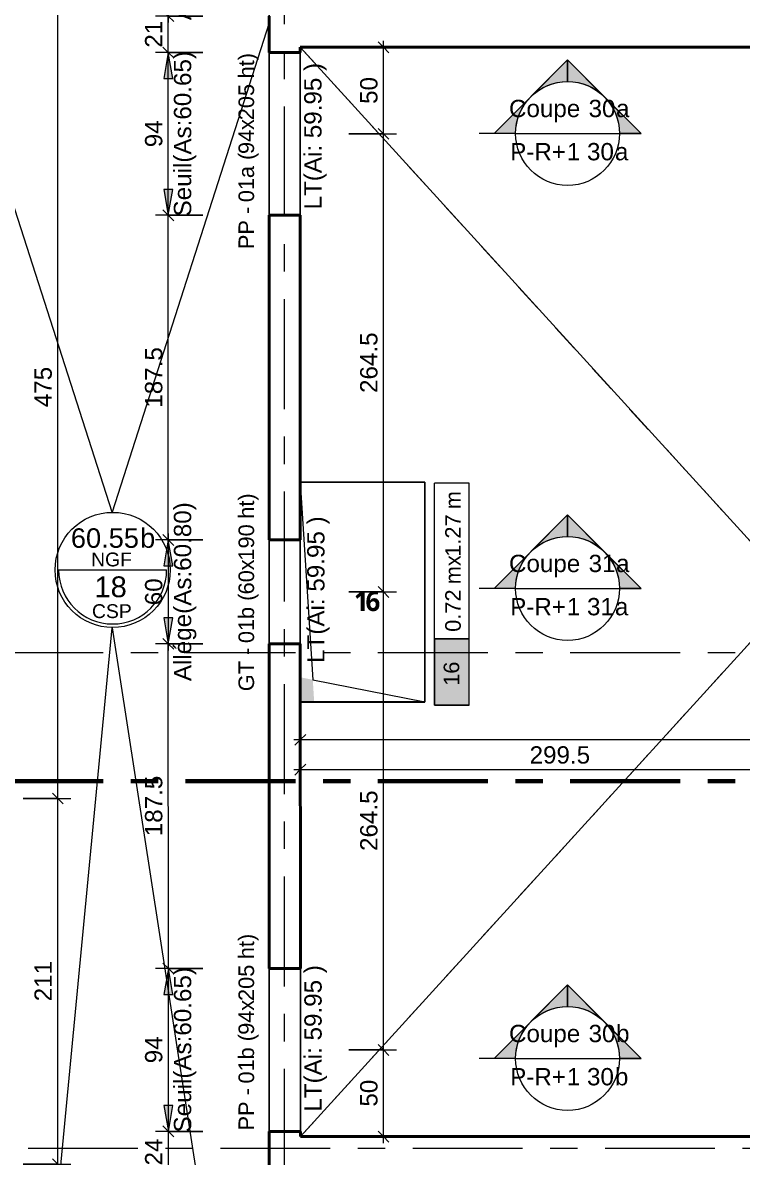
# Model space of a CAD drawing. Header units: metres. Extents: x 399 to 3028, y -427 to 863.
# Drawn here: x 459.39 to 463.55, y -391.66 to -385.11 of the extents above; entities that cross this region are included whole.
import ezdxf

# ---------------------------------------------------------------- set-up
doc = ezdxf.new("R2010")
doc.units = ezdxf.units.M
doc.linetypes.add('Ligne de quadrillage', pattern=[1.11125, 0.635, -0.15875, 0.15875, -0.15875])
doc.linetypes.add('Tiret', pattern=[0.3175, 0.15875, -0.15875])
for name, color, linetype, lineweight in [('02-Gaines numerotées_Stylo_No__83', 7, 'Continuous', 18), ('A-ANNO-DIMS', 211, 'Continuous', 9), ('A-ANNO-DIMS-50', 211, 'Continuous', 9), ('A-DETL', 90, 'Continuous', 18), ('A-DETL-GENF', 92, 'Continuous', 18), ('A-DOOR-IDEN', 31, 'Continuous', 18), ('A-FLOR', 192, 'Continuous', 18), ('A-GENM', 13, 'Continuous', 18), ('A-GENM-IDEN', 13, 'Continuous', 18), ('A-GLAZ-IDEN', 152, 'Continuous', 18), ('A-WALL', 113, 'Continuous', 18), ('G-ANNO-DIMS', 111, 'Continuous', 9), ('G-ANNO-SYMB', 111, 'Continuous', 9), ('R_1 - Openings_dwg', 8, 'Continuous', 18), ('S-FLOR-SYMB', 171, 'Continuous', 9), ('S-GRID', 1, 'Continuous', 9)]:
    doc.layers.add(name, color=color, linetype=linetype, lineweight=lineweight)
doc.styles.add('Arial', font='arial.ttf', dxfattribs={"height": 0.1})
doc.styles.add('Arial_10', font='arial.ttf', dxfattribs={"height": 0.12})
doc.styles.add('Arial_6', font='arial.ttf', dxfattribs={"height": 0.09})
doc.styles.add('Arial_8', font='arial.ttf', dxfattribs={"height": 0.0016})
doc.styles.add('Arial_9', font='arial.ttf', dxfattribs={"height": 0.1125})
doc.styles.add('Malgun Gothic Semilight_B', font='', dxfattribs={"height": 0.115})
doc.styles.get('Malgun Gothic Semilight_B').set_extended_font_data('Malgun Gothic Semilight', bold=True)
doc.dimstyles.new('AES-_COTATION_1_50', dxfattribs={"dimscale": 0.3048, "dimtxt": 0.102026, "dimasz": 0.205052, "dimexe": 0.246063, "dimexo": 0.0625, "dimgap": 0.016404, "dimtad": 1, "dimdec": 1, "dimlfac": 100, "dimrnd": 0.5, "dimdsep": 46, "dimtxsty": 'Arial', "dimblk1": 'OBLIQUE', "dimblk2": 'OBLIQUE', "dimsah": 1, "dimcen": 0.09, "dimdle": 0.123031, "dimazin": 0, "dimtfac": 1, "dimtdec": 4, "dimtix": 1, "dimtmove": 0, "dimatfit": 3, "dimfxl": 0.656168, "dimfxlon": 1, "dimtvp": 1, "dimtolj": 1, "dimtzin": 0, "dimarcsym": 2})
doc.dimstyles.new('AES-_COTATION_1_50_2', dxfattribs={"dimscale": 0.3048, "dimtxt": 0.102026, "dimasz": 0.205052, "dimexe": 0.246063, "dimexo": 0.0625, "dimgap": 0.016404, "dimtad": 1, "dimdec": 1, "dimlfac": 100, "dimrnd": 0.5, "dimdsep": 46, "dimtxsty": 'Arial', "dimblk1": 'OBLIQUE', "dimblk2": 'OBLIQUE', "dimsah": 1, "dimcen": 0.09, "dimdle": 0.123031, "dimazin": 0, "dimtfac": 1, "dimtdec": 4, "dimtix": 1, "dimtmove": 0, "dimatfit": 3, "dimfxl": 0.656168, "dimfxlon": 1, "dimtvp": 1, "dimtolj": 1, "dimtzin": 0, "dimarcsym": 2})
doc.dimstyles.new('AES-_COTATION_Allège_1_50', dxfattribs={"dimscale": 0.3048, "dimtxt": 0.102026, "dimasz": 0.492126, "dimexe": 0.246063, "dimexo": 0.0625, "dimgap": 0.016404, "dimtad": 1, "dimdec": 1, "dimlfac": 100, "dimrnd": 0.5, "dimdsep": 46, "dimtxsty": 'Arial', "dimsah": 1, "dimcen": 0.09, "dimdle": 0.123031, "dimazin": 0, "dimtfac": 1, "dimtdec": 4, "dimtix": 1, "dimtmove": 0, "dimatfit": 3, "dimfxl": 0.656168, "dimfxlon": 1, "dimtvp": 1, "dimtolj": 1, "dimtzin": 0, "dimarcsym": 2})

# ---------------------------------------------------------------- blocks, each defined once
blk = doc.blocks.new('VAU_Réservation_Rectangulaire1 - VAU_Réservation_Rectangulaire-1311257-AES_EXE_BET_TZ_R_1_COF_0100-Plan coffrage PH R_1 Diffusion')
at = {"layer": 'A-DETL-GENF', "linetype": 'Tiret'}
blk.add_hatch(color=256, dxfattribs=at).paths.add_polyline_path([(-0.3601, 0.6342), (-0.2801, 0.6342), (-0.2881, 0.5073), (-0.3601, 0.4932), (-0.3601, 0.6342)])
at = {"layer": 'A-DETL-GENF'}
for p, q in [((-0.3601, 0.6342), (-0.3601, -0.6342)), ((-0.3601, 0.6342), (0.3601, 0.6342)), ((0.3601, 0.6342), (-0.3601, 0.6342)), ((-0.3601, 0.6342), (-0.3601, -0.6342)), ((-0.2881, 0.5073), (0.3601, 0.6342)), ((0.3601, 0.6342), (0.3601, -0.6342)), ((-0.3601, -0.6342), (-0.2881, 0.5073)), ((-0.3601, -0.6342), (0.3601, -0.6342))]:
    blk.add_line(p, q, dxfattribs=at)
blk = doc.blocks.new('R_1 - Openings_dwg-817627-AES_EXE_BET_TZ_R_1_COF_0100-Plan coffrage PH R_1 Diffusion')
at = {"layer": '02-Gaines numerotées_Stylo_No__83', "flags": 128}
blk.add_lwpolyline([(747.6057, -253.904), (746.8989, -254.0512), (747.1575, -255.2929), (747.8643, -255.1457)], close=True, dxfattribs=at)
at = {"layer": 'A-DETL', "linetype": 'Tiret', "flags": 128}
blk.add_lwpolyline([(747.6057, -253.904), (746.8989, -254.0512), (747.1575, -255.2929), (747.8643, -255.1457)], close=True, dxfattribs=at)
at = {"layer": '02-Gaines numerotées_Stylo_No__83', "char_height": 0.115, "attachment_point": 1, "rotation": 11.76477, "line_spacing_factor": 1.113779, "style": 'Malgun Gothic Semilight_B'}
for s, insert, width in [('\\fMalgun Gothic Semilight|b1|i0|c178|p34|;1', (747.3314, -254.6018), 0.073773), ('\\fMalgun Gothic Semilight|b1|i0|c178|p34|;6', (747.3971, -254.5881), 0.104512)]:
    blk.add_mtext(s, dxfattribs=dict(at, insert=insert, width=width))
at = {"layer": 'A-DETL', "color": 7, "linetype": 'Tiret', "char_height": 0.115, "attachment_point": 1, "rotation": 11.76477, "line_spacing_factor": 1.113779, "style": 'Malgun Gothic Semilight_B'}
for s, insert, width in [('\\fMalgun Gothic Semilight|b1|i0|c178|p34|;1', (747.3314, -254.6018), 0.073773), ('\\fMalgun Gothic Semilight|b1|i0|c178|p34|;6', (747.3971, -254.5881), 0.104512)]:
    blk.add_mtext(s, dxfattribs=dict(at, insert=insert, width=width))
blk = doc.blocks.new('DIMBLOCK169-AES_EXE_BET_TZ_R_1_COF_0100-Plan coffrage PH R_1 Diffusion')
at = {"layer": 'A-ANNO-DIMS-50', "transparency": 16777216}
for p, q in [((461.4736, -391.0386), (461.4424, -391.0074)), ((461.2736, -391.0386), (461.5486, -391.0386)), ((461.4736, -391.0386), (461.2736, -391.0386)), ((461.4736, -391.5768), (461.4736, -391.0386)), ((461.4736, -391.0386), (461.5049, -391.0699)), ((461.2736, -391.5393), (461.5486, -391.5393)), ((461.4736, -391.5393), (461.2736, -391.5393)), ((461.4736, -391.5393), (461.4424, -391.5081)), ((461.4736, -391.5393), (461.5049, -391.5705))]:
    blk.add_line(p, q, dxfattribs=at)
at = {"layer": 'A-ANNO-DIMS-50', "color": 0, "transparency": 16777216, "insert": (461.3388, -391.3659), "char_height": 0.1, "width": 0.184588, "attachment_point": 1, "rotation": 90, "line_spacing_factor": 0.941778, "style": 'Arial'}
blk.add_mtext('50', dxfattribs=at)
blk = doc.blocks.new('_Oblique')
at = {"color": 0, "linetype": 'ByBlock', "lineweight": -2}
blk.add_line((-0.5, -0.5), (0.5, 0.5), dxfattribs=at)
blk = doc.blocks.new('DIMBLOCK170-AES_EXE_BET_TZ_R_1_COF_0100-Plan coffrage PH R_1 Diffusion')
at = {"layer": 'A-ANNO-DIMS-50', "transparency": 16777216}
for p, q in [((461.2736, -388.3942), (461.5486, -388.3942)), ((461.4736, -388.3942), (461.2736, -388.3942)), ((461.4736, -388.3942), (461.4423, -388.3629)), ((461.4736, -391.0386), (461.4736, -388.3942)), ((461.4736, -388.3942), (461.5048, -388.4254)), ((461.4736, -391.0386), (461.4424, -391.0074)), ((461.2736, -391.0386), (461.5486, -391.0386)), ((461.4736, -391.0386), (461.2736, -391.0386)), ((461.4736, -391.0386), (461.5049, -391.0699))]:
    blk.add_line(p, q, dxfattribs=at)
at = {"layer": 'A-ANNO-DIMS-50', "color": 0, "transparency": 16777216, "insert": (461.3388, -389.8898), "char_height": 0.1, "width": 0.416266, "attachment_point": 1, "rotation": 90, "line_spacing_factor": 0.941778, "style": 'Arial'}
blk.add_mtext('264.5', dxfattribs=at)
blk = doc.blocks.new('DIMBLOCK171-AES_EXE_BET_TZ_R_1_COF_0100-Plan coffrage PH R_1 Diffusion')
at = {"layer": 'A-ANNO-DIMS-50', "transparency": 16777216}
for p, q in [((461.4736, -385.7497), (461.4423, -385.7184)), ((461.2736, -385.7497), (461.5486, -385.7497)), ((461.4736, -385.7497), (461.2736, -385.7497)), ((461.4736, -388.3942), (461.4736, -385.7497)), ((461.4736, -385.7497), (461.5048, -385.7809)), ((461.2736, -388.3942), (461.5486, -388.3942)), ((461.4736, -388.3942), (461.2736, -388.3942)), ((461.4736, -388.3942), (461.4423, -388.3629)), ((461.4736, -388.3942), (461.5048, -388.4254))]:
    blk.add_line(p, q, dxfattribs=at)
at = {"layer": 'A-ANNO-DIMS-50', "color": 0, "transparency": 16777216, "insert": (461.3387, -387.2454), "char_height": 0.1, "width": 0.416266, "attachment_point": 1, "rotation": 90, "line_spacing_factor": 0.941778, "style": 'Arial'}
blk.add_mtext('264.5', dxfattribs=at)
blk = doc.blocks.new('DIMBLOCK172-AES_EXE_BET_TZ_R_1_COF_0100-Plan coffrage PH R_1 Diffusion')
at = {"layer": 'A-ANNO-DIMS-50', "transparency": 16777216}
for p, q in [((461.2735, -385.2496), (461.5485, -385.2496)), ((461.4735, -385.2496), (461.2735, -385.2496)), ((461.4735, -385.2496), (461.4423, -385.2183)), ((461.4736, -385.7497), (461.4735, -385.2121)), ((461.4735, -385.2496), (461.5048, -385.2808)), ((461.4736, -385.7497), (461.4423, -385.7184)), ((461.2736, -385.7497), (461.5486, -385.7497)), ((461.4736, -385.7497), (461.2736, -385.7497)), ((461.4736, -385.7497), (461.5048, -385.7809))]:
    blk.add_line(p, q, dxfattribs=at)
at = {"layer": 'A-ANNO-DIMS-50', "color": 0, "transparency": 16777216, "insert": (461.3387, -385.5765), "char_height": 0.1, "width": 0.184588, "attachment_point": 1, "rotation": 90, "line_spacing_factor": 0.941778, "style": 'Arial'}
blk.add_mtext('50', dxfattribs=at)
blk = doc.blocks.new('DIMBLOCK195-AES_EXE_BET_TZ_R_1_COF_0100-Plan coffrage PH R_1 Diffusion')
at = {"layer": 'A-ANNO-DIMS-50', "transparency": 16777216}
for p, q in [((460.993, -389.22), (460.993, -389.495)), ((460.993, -389.42), (460.993, -389.22)), ((463.9897, -389.2199), (463.9897, -389.4949)), ((463.9897, -389.4199), (463.9897, -389.2199)), ((460.993, -389.42), (461.0243, -389.3887)), ((463.9897, -389.4199), (464.021, -389.3887)), ((460.9555, -389.42), (463.9897, -389.4199)), ((460.993, -389.42), (460.9618, -389.4512)), ((463.9897, -389.4199), (463.9585, -389.4512))]:
    blk.add_line(p, q, dxfattribs=at)
at = {"layer": 'A-ANNO-DIMS-50', "color": 0, "transparency": 16777216, "insert": (462.3179, -389.2851), "char_height": 0.1, "width": 0.416266, "attachment_point": 1, "rotation": 0.00085, "line_spacing_factor": 0.941778, "style": 'Arial'}
blk.add_mtext('299.5', dxfattribs=at)
blk = doc.blocks.new('DIMBLOCK197-AES_EXE_BET_TZ_R_1_COF_0100-Plan coffrage PH R_1 Diffusion')
at = {"layer": 'A-ANNO-DIMS-50', "transparency": 16777216}
for p, q in [((460.993, -389.4485), (460.993, -389.1735)), ((467.3908, -389.4485), (467.3908, -389.1735)), ((467.4283, -389.2485), (460.9555, -389.2485)), ((460.993, -389.2485), (460.9618, -389.2797)), ((460.993, -389.2485), (461.0243, -389.2172)), ((460.993, -389.2485), (460.993, -389.4485)), ((467.3908, -389.2485), (467.3595, -389.2797)), ((467.3908, -389.2485), (467.422, -389.2172)), ((467.3908, -389.2485), (467.3908, -389.4485))]:
    blk.add_line(p, q, dxfattribs=at)
at = {"layer": 'A-ANNO-DIMS-50', "color": 0, "transparency": 16777216, "insert": (464.0766, -389.1137), "char_height": 0.1, "width": 0.276883, "attachment_point": 1, "line_spacing_factor": 0.941778, "style": 'Arial'}
blk.add_mtext('640', dxfattribs=at)
blk = doc.blocks.new('Coupe - M_Section Head - Filled-24181-AES_EXE_BET_TZ_R_1_COF_0100-Plan coffrage PH R_1 Diffusion')
at = {"layer": 'G-ANNO-SYMB'}
h = blk.add_hatch(color=256, dxfattribs=at)
edge = h.paths.add_edge_path()
edge.add_line((-0.006, 0.00849), (-0.006, 0.006))
edge.add_arc((-0.006, 0), 0.006, 90, 135)
edge.add_line((-0.01024, 0.00424), (-0.006, 0.00849))
h = blk.add_hatch(color=256, dxfattribs=at)
edge = h.paths.add_edge_path()
edge.add_line((-0.006, 0.00849), (-0.00176, 0.00424))
edge.add_arc((-0.006, 0), 0.006, 45, 90)
edge.add_line((-0.006, 0.006), (-0.006, 0.00849))
h = blk.add_hatch(color=256, dxfattribs=at)
edge = h.paths.add_edge_path()
edge.add_line((-0.01449, 0), (-0.01024, 0.00424))
edge.add_arc((-0.006, 0), 0.006, 135, 180)
edge.add_line((-0.012, 0), (-0.01449, 0))
h = blk.add_hatch(color=256, dxfattribs=at)
edge = h.paths.add_edge_path()
edge.add_line((0.00249, 0), (0, 0))
edge.add_arc((-0.006, 0), 0.006, 360, 405)
edge.add_line((-0.00176, 0.00424), (0.00249, 0))
at = {"layer": 'G-ANNO-SYMB', "lineweight": 18}
for p, q in [((-0.006, 0.00849), (-0.01449, 0)), ((-0.006, 0.00849), (-0.01024, 0.00424)), ((-0.006, 0.00849), (0.00249, 0)), ((-0.006, 0.006), (-0.006, 0.00849)), ((-0.006, 0.00849), (-0.006, 0.006)), ((-0.00176, 0.00424), (-0.006, 0.00849)), ((-0.01024, 0.00424), (-0.01449, 0)), ((0.00249, 0), (-0.00176, 0.00424)), ((-0.01449, 0), (-0.012, 0)), ((0, 0), (0.00249, 0)), ((-0.012, 0), (-0.01449, 0)), ((0, 0), (0.00249, 0))]:
    blk.add_line(p, q, dxfattribs=at)
for start, end in [(360, 180), (90, 135), (45, 90), (135, 180), (360, 45), (180, 360)]:
    blk.add_arc((-0.006, 0), 0.006, start, end, dxfattribs=at)
blk = doc.blocks.new('ETQ_SOL_Rectangulaire - RSV_Rect_HZ-1265007-AES_EXE_BET_TZ_R_1_COF_0100-Plan coffrage PH R_1 Diffusion')
at = {"layer": 'A-GENM-IDEN', "lineweight": 9}
blk.add_hatch(color=256, dxfattribs=at).paths.add_polyline_path([(0, -0.002), (-0.00765, -0.002), (-0.00765, 0.002), (0, 0.002)])
at = {"layer": 'A-GENM-IDEN'}
for p, q in [((-0.00765, -0.002), (-0.00765, 0.002)), ((-0.00765, 0.002), (0.01798, 0.002)), ((0, 0.002), (-0.00765, 0.002)), ((-0.00765, 0.002), (-0.00765, -0.002)), ((0, 0.002), (0, -0.002)), ((0, -0.002), (0, 0.002)), ((0.01798, -0.002), (0.01798, 0.002)), ((-0.00765, -0.002), (0.01798, -0.002)), ((-0.00765, -0.002), (0, -0.002))]:
    blk.add_line(p, q, dxfattribs=at)
blk = doc.blocks.new('DIMBLOCK541-AES_EXE_BET_TZ_R_1_COF_0100-Plan coffrage PH R_1 Diffusion')
at = {"layer": 'A-ANNO-DIMS-50', "transparency": 16777216}
for points in [[(460.2305, -391.7487), (460.204, -391.8987), (460.2569, -391.8987)], [(460.2305, -392.6887), (460.257, -392.5387), (460.2041, -392.5387)]]:
    blk.add_hatch(color=256, dxfattribs=at).paths.add_polyline_path(points)
for p, q in [((460.4305, -391.7487), (460.1555, -391.7487)), ((460.2305, -391.7487), (460.204, -391.8987)), ((460.2305, -392.7262), (460.2305, -391.7112)), ((460.2569, -391.8987), (460.2305, -391.7487)), ((460.2305, -391.7487), (460.4305, -391.7487)), ((460.204, -391.8987), (460.2569, -391.8987)), ((460.257, -392.5387), (460.2041, -392.5387)), ((460.2041, -392.5387), (460.2305, -392.6887)), ((460.2305, -392.6887), (460.257, -392.5387)), ((460.4305, -392.6887), (460.1555, -392.6887)), ((460.2305, -392.6887), (460.4305, -392.6887))]:
    blk.add_line(p, q, dxfattribs=at)
at = {"layer": 'A-ANNO-DIMS-50', "color": 0, "transparency": 16777216, "char_height": 0.1, "attachment_point": 1, "line_spacing_factor": 0.941778, "style": 'Arial'}
for s, insert, width, rotation in [('Seuil(As:60.65)', (460.2626, -392.695), 1.143318, 90.00085), ('94', (460.0957, -392.2956), 0.184588, 90)]:
    blk.add_mtext(s, dxfattribs=dict(at, insert=insert, width=width, rotation=rotation))
blk = doc.blocks.new('DIMBLOCK542-AES_EXE_BET_TZ_R_1_COF_0100-Plan coffrage PH R_1 Diffusion')
at = {"layer": 'A-ANNO-DIMS-50', "transparency": 16777216}
for p, q in [((460.2305, -391.5087), (460.1992, -391.4774)), ((460.2305, -391.7862), (460.2305, -391.4712)), ((460.4305, -391.5087), (460.1555, -391.5087)), ((460.2305, -391.5087), (460.2617, -391.5399)), ((460.2305, -391.5087), (460.4305, -391.5087)), ((460.4305, -391.7487), (460.1555, -391.7487)), ((460.2305, -391.7487), (460.1992, -391.7174)), ((460.2305, -391.7487), (460.2617, -391.7799)), ((460.2305, -391.7487), (460.4305, -391.7487))]:
    blk.add_line(p, q, dxfattribs=at)
at = {"layer": 'A-ANNO-DIMS-50', "color": 0, "transparency": 16777216, "insert": (460.0957, -391.7056), "char_height": 0.1, "width": 0.184588, "attachment_point": 1, "rotation": 90, "line_spacing_factor": 0.941778, "style": 'Arial'}
blk.add_mtext('24', dxfattribs=at)
blk = doc.blocks.new('DIMBLOCK543-AES_EXE_BET_TZ_R_1_COF_0100-Plan coffrage PH R_1 Diffusion')
at = {"layer": 'A-ANNO-DIMS-50', "transparency": 16777216}
for points in [[(460.2305, -390.5687), (460.204, -390.7187), (460.2569, -390.7187)], [(460.2305, -391.5087), (460.2569, -391.3587), (460.204, -391.3587)]]:
    blk.add_hatch(color=256, dxfattribs=at).paths.add_polyline_path(points)
for p, q in [((460.4305, -390.5687), (460.1555, -390.5687)), ((460.2305, -390.5687), (460.204, -390.7187)), ((460.2305, -391.5462), (460.2305, -390.5312)), ((460.2569, -390.7187), (460.2305, -390.5687)), ((460.2305, -390.5687), (460.4305, -390.5687)), ((460.204, -390.7187), (460.2569, -390.7187)), ((460.2569, -391.3587), (460.204, -391.3587)), ((460.204, -391.3587), (460.2305, -391.5087)), ((460.2305, -391.5087), (460.2569, -391.3587)), ((460.4305, -391.5087), (460.1555, -391.5087)), ((460.2305, -391.5087), (460.4305, -391.5087))]:
    blk.add_line(p, q, dxfattribs=at)
at = {"layer": 'A-ANNO-DIMS-50', "color": 0, "transparency": 16777216, "char_height": 0.1, "attachment_point": 1, "line_spacing_factor": 0.941778, "style": 'Arial'}
for s, insert, width, rotation in [('Seuil(As:60.65)', (460.2626, -391.515), 1.143318, 90.00085), ('94', (460.0957, -391.1156), 0.184588, 90)]:
    blk.add_mtext(s, dxfattribs=dict(at, insert=insert, width=width, rotation=rotation))
blk = doc.blocks.new('DIMBLOCK544-AES_EXE_BET_TZ_R_1_COF_0100-Plan coffrage PH R_1 Diffusion')
at = {"layer": 'A-ANNO-DIMS-50', "transparency": 16777216}
for p, q in [((460.2304, -388.6942), (460.1992, -388.6629)), ((460.2305, -390.6062), (460.2304, -388.6567)), ((460.4304, -388.6942), (460.1554, -388.6942)), ((460.2304, -388.6942), (460.2617, -388.7254)), ((460.2304, -388.6942), (460.4304, -388.6942)), ((460.4305, -390.5687), (460.1555, -390.5687)), ((460.2305, -390.5687), (460.1992, -390.5374)), ((460.2305, -390.5687), (460.2617, -390.5999)), ((460.2305, -390.5687), (460.4305, -390.5687))]:
    blk.add_line(p, q, dxfattribs=at)
at = {"layer": 'A-ANNO-DIMS-50', "color": 0, "transparency": 16777216, "insert": (460.0956, -389.8049), "char_height": 0.1, "width": 0.416266, "attachment_point": 1, "rotation": 90, "line_spacing_factor": 0.941778, "style": 'Arial'}
blk.add_mtext('187.5', dxfattribs=at)
blk = doc.blocks.new('DIMBLOCK545-AES_EXE_BET_TZ_R_1_COF_0100-Plan coffrage PH R_1 Diffusion')
at = {"layer": 'A-ANNO-DIMS-50', "transparency": 16777216}
for points in [[(460.2304, -388.0942), (460.204, -388.2442), (460.2569, -388.2442)], [(460.2304, -388.6942), (460.2569, -388.5442), (460.204, -388.5442)]]:
    blk.add_hatch(color=256, dxfattribs=at).paths.add_polyline_path(points)
for p, q in [((460.2304, -388.0567), (460.2304, -388.7317)), ((460.4304, -388.0942), (460.1554, -388.0942)), ((460.2304, -388.0942), (460.204, -388.2442)), ((460.2569, -388.2442), (460.2304, -388.0942)), ((460.2304, -388.0942), (460.4304, -388.0942)), ((460.204, -388.2442), (460.2569, -388.2442)), ((460.2569, -388.5442), (460.204, -388.5442)), ((460.204, -388.5442), (460.2304, -388.6942)), ((460.2304, -388.6942), (460.2569, -388.5442)), ((460.4304, -388.6942), (460.1554, -388.6942)), ((460.2304, -388.6942), (460.4304, -388.6942))]:
    blk.add_line(p, q, dxfattribs=at)
at = {"layer": 'A-ANNO-DIMS-50', "color": 0, "transparency": 16777216, "char_height": 0.1, "attachment_point": 1, "line_spacing_factor": 0.941778, "style": 'Arial'}
for s, insert, width, rotation in [('Allége(As:60.80)', (460.2626, -388.909), 1.235613, 90.00085), ('60', (460.0956, -388.4711), 0.184588, 90)]:
    blk.add_mtext(s, dxfattribs=dict(at, insert=insert, width=width, rotation=rotation))
blk = doc.blocks.new('DIMBLOCK546-AES_EXE_BET_TZ_R_1_COF_0100-Plan coffrage PH R_1 Diffusion')
at = {"layer": 'A-ANNO-DIMS-50', "transparency": 16777216}
for p, q in [((460.4304, -386.2197), (460.1554, -386.2197)), ((460.2304, -386.2197), (460.1992, -386.1885)), ((460.2304, -388.1317), (460.2304, -386.1822)), ((460.2304, -386.2197), (460.2617, -386.251)), ((460.2304, -386.2197), (460.4304, -386.2197)), ((460.2304, -388.0942), (460.1992, -388.0629)), ((460.4304, -388.0942), (460.1554, -388.0942)), ((460.2304, -388.0942), (460.2617, -388.1254)), ((460.2304, -388.0942), (460.4304, -388.0942))]:
    blk.add_line(p, q, dxfattribs=at)
at = {"layer": 'A-ANNO-DIMS-50', "color": 0, "transparency": 16777216, "insert": (460.0956, -387.3304), "char_height": 0.1, "width": 0.416266, "attachment_point": 1, "rotation": 90, "line_spacing_factor": 0.941778, "style": 'Arial'}
blk.add_mtext('187.5', dxfattribs=at)
blk = doc.blocks.new('DIMBLOCK547-AES_EXE_BET_TZ_R_1_COF_0100-Plan coffrage PH R_1 Diffusion')
at = {"layer": 'A-ANNO-DIMS-50', "transparency": 16777216}
for points in [[(460.2304, -385.2797), (460.2039, -385.4297), (460.2568, -385.4297)], [(460.2304, -386.2197), (460.2569, -386.0697), (460.204, -386.0697)]]:
    blk.add_hatch(color=256, dxfattribs=at).paths.add_polyline_path(points)
for p, q in [((460.2304, -386.2572), (460.2304, -385.2422)), ((460.4304, -385.2797), (460.1554, -385.2797)), ((460.2304, -385.2797), (460.2039, -385.4297)), ((460.2568, -385.4297), (460.2304, -385.2797)), ((460.2304, -385.2797), (460.4304, -385.2797)), ((460.2039, -385.4297), (460.2568, -385.4297)), ((460.2569, -386.0697), (460.204, -386.0697)), ((460.204, -386.0697), (460.2304, -386.2197)), ((460.2304, -386.2197), (460.2569, -386.0697)), ((460.4304, -386.2197), (460.1554, -386.2197)), ((460.2304, -386.2197), (460.4304, -386.2197))]:
    blk.add_line(p, q, dxfattribs=at)
at = {"layer": 'A-ANNO-DIMS-50', "color": 0, "transparency": 16777216, "char_height": 0.1, "attachment_point": 1, "line_spacing_factor": 0.941778, "style": 'Arial'}
for s, insert, width, rotation in [('Seuil(As:60.65)', (460.2625, -386.2261), 1.143318, 90.00085), ('94', (460.0956, -385.8266), 0.184588, 90)]:
    blk.add_mtext(s, dxfattribs=dict(at, insert=insert, width=width, rotation=rotation))
blk = doc.blocks.new('DIMBLOCK548-AES_EXE_BET_TZ_R_1_COF_0100-Plan coffrage PH R_1 Diffusion')
at = {"layer": 'A-ANNO-DIMS-50', "transparency": 16777216}
for p, q in [((460.2304, -385.0696), (460.1991, -385.0383)), ((460.2304, -385.3172), (460.2304, -385.0321)), ((460.4304, -385.0696), (460.1554, -385.0696)), ((460.2304, -385.0696), (460.2616, -385.1008)), ((460.2304, -385.0696), (460.4304, -385.0696)), ((460.2304, -385.2797), (460.1991, -385.2485)), ((460.4304, -385.2797), (460.1554, -385.2797)), ((460.2304, -385.2797), (460.2616, -385.311)), ((460.2304, -385.2797), (460.4304, -385.2797))]:
    blk.add_line(p, q, dxfattribs=at)
at = {"layer": 'A-ANNO-DIMS-50', "color": 0, "transparency": 16777216, "insert": (460.0956, -385.2516), "char_height": 0.1, "width": 0.184588, "attachment_point": 1, "rotation": 90, "line_spacing_factor": 0.941778, "style": 'Arial'}
blk.add_mtext('21', dxfattribs=at)
blk = doc.blocks.new('DIMBLOCK549-AES_EXE_BET_TZ_R_1_COF_0100-Plan coffrage PH R_1 Diffusion')
at = {"layer": 'A-ANNO-DIMS-50', "transparency": 16777216}
for points in [[(460.2304, -384.4697), (460.2039, -384.6197), (460.2568, -384.6197)], [(460.2304, -385.0696), (460.2568, -384.9196), (460.2039, -384.9196)]]:
    blk.add_hatch(color=256, dxfattribs=at).paths.add_polyline_path(points)
for p, q in [((460.4304, -384.4697), (460.1554, -384.4697)), ((460.2304, -384.4697), (460.2039, -384.6197)), ((460.2304, -384.4322), (460.2304, -385.1071)), ((460.2568, -384.6197), (460.2304, -384.4697)), ((460.2304, -384.4697), (460.4304, -384.4697)), ((460.2039, -384.6197), (460.2568, -384.6197)), ((460.2568, -384.9196), (460.2039, -384.9196)), ((460.2039, -384.9196), (460.2304, -385.0696)), ((460.2304, -385.0696), (460.2568, -384.9196)), ((460.4304, -385.0696), (460.1554, -385.0696)), ((460.2304, -385.0696), (460.4304, -385.0696))]:
    blk.add_line(p, q, dxfattribs=at)
at = {"layer": 'A-ANNO-DIMS-50', "color": 0, "transparency": 16777216, "char_height": 0.1, "attachment_point": 1, "line_spacing_factor": 0.941778, "style": 'Arial'}
for s, insert, width, rotation in [('          Allége(As:60.80)', (460.2625, -385.4807), 1.706502, 90.00085), ('60', (460.0956, -384.8466), 0.184588, 90)]:
    blk.add_mtext(s, dxfattribs=dict(at, insert=insert, width=width, rotation=rotation))
blk = doc.blocks.new('DIMBLOCK627-AES_EXE_BET_TZ_R_1_COF_0100-Plan coffrage PH R_1 Diffusion')
at = {"layer": 'A-ANNO-DIMS-50', "transparency": 16777216}
for p, q in [((459.3917, -389.5867), (459.6667, -389.5867)), ((459.5917, -389.5867), (459.3917, -389.5867)), ((459.5917, -389.5867), (459.5605, -389.5555)), ((459.5917, -391.7357), (459.5917, -389.5867)), ((459.5917, -389.5867), (459.623, -389.618)), ((459.5917, -391.6982), (459.5605, -391.6669)), ((459.3917, -391.6982), (459.6667, -391.6982)), ((459.5917, -391.6982), (459.3917, -391.6982)), ((459.5917, -391.6982), (459.623, -391.7294))]:
    blk.add_line(p, q, dxfattribs=at)
at = {"layer": 'A-ANNO-DIMS-50', "color": 0, "transparency": 16777216, "insert": (459.4569, -390.7578), "char_height": 0.1, "width": 0.276883, "attachment_point": 1, "rotation": 90, "line_spacing_factor": 0.941778, "style": 'Arial'}
blk.add_mtext('211', dxfattribs=at)
blk = doc.blocks.new('DIMBLOCK628-AES_EXE_BET_TZ_R_1_COF_0100-Plan coffrage PH R_1 Diffusion')
at = {"layer": 'A-ANNO-DIMS-50', "transparency": 16777216}
for p, q in [((459.5917, -389.5867), (459.5917, -384.8004)), ((459.3917, -384.8379), (459.6667, -384.8379)), ((459.5917, -384.8379), (459.3917, -384.8379)), ((459.5917, -384.8379), (459.5605, -384.8066)), ((459.5917, -384.8379), (459.623, -384.8691)), ((459.3917, -389.5867), (459.6667, -389.5867)), ((459.5917, -389.5867), (459.3917, -389.5867)), ((459.5917, -389.5867), (459.5605, -389.5555)), ((459.5917, -389.5867), (459.623, -389.618))]:
    blk.add_line(p, q, dxfattribs=at)
at = {"layer": 'A-ANNO-DIMS-50', "color": 0, "transparency": 16777216, "insert": (459.4569, -387.3277), "char_height": 0.1, "width": 0.276883, "attachment_point": 1, "rotation": 90, "line_spacing_factor": 0.941778, "style": 'Arial'}
blk.add_mtext('475', dxfattribs=at)
blk = doc.blocks.new('AES-Etiquette Dalle CSP brut vide - Dalle bidirectionnelle-1893391-AES_EXE_BET_TZ_R_1_COF_0100-Plan coffrage PH R_1 Diffusion')
at = {"layer": 'S-FLOR-SYMB'}
blk.add_line((-0.00624, 0), (0.00624, 0), dxfattribs=at)
blk.add_circle((0, 0), 0.00665, dxfattribs=at)
blk.add_arc((0, 0), 0.00624, 180, 360, dxfattribs=at)
at = {"layer": 'S-FLOR-SYMB', "char_height": 0.0016, "attachment_point": 1, "style": 'Arial_8'}
for s, insert, width in [('NGF', (-0.00249, 0.00201), 0.0058523), ('CSP', (-0.00239, -0.00396), 0.005692)]:
    blk.add_mtext(s, dxfattribs=dict(at, insert=insert, width=width))

msp = doc.modelspace()

# ---------------------------------------------------------------- linework, layer by layer
at = {"layer": 'A-DETL', "color": 51}
for p, q in [((459.9053, -387.9343), (458.9967, -385.1079)), ((460.813, -385.1079), (459.9053, -387.9343)), ((463.8582, -388.3941), (460.993, -385.2496)), ((463.8582, -388.3941), (460.9931, -391.5393)), ((459.3431, -394.4774), (459.9053, -388.6013)), ((459.9053, -388.6013), (460.8131, -394.4774))]:
    msp.add_line(p, q, dxfattribs=at)
at = {"layer": 'A-DETL', "linetype": 'Tiret'}
for q in [(460.993, -385.2496), (460.9931, -391.5393)]:
    msp.add_line((463.8582, -388.3941), q, dxfattribs=at)
at = {"layer": 'A-FLOR', "color": 31, "lineweight": 25}
for p, q in [((460.813, -384.8379), (460.8131, -394.4774)), ((460.993, -385.2496), (467.3908, -385.2496)), ((460.993, -387.7597), (460.993, -385.2496)), ((461.7133, -387.7597), (460.993, -387.7597)), ((461.7133, -389.028), (461.7133, -387.7597)), ((460.9931, -391.5387), (460.993, -389.028)), ((460.993, -389.028), (461.7133, -389.028)), ((467.3908, -391.5387), (460.9931, -391.5387))]:
    msp.add_line(p, q, dxfattribs=at)
at = {"layer": 'A-WALL', "color": 2, "lineweight": 50}
for p, q in [((460.813, -385.2797), (460.813, -385.0696)), ((460.993, -385.2496), (460.993, -385.2797)), ((467.3908, -385.2496), (460.993, -385.2496)), ((460.993, -385.2797), (460.813, -385.2797)), ((460.813, -388.0942), (460.813, -386.2197)), ((460.813, -386.2197), (460.993, -386.2197)), ((460.993, -386.2197), (460.993, -388.0942)), ((460.993, -388.0942), (460.813, -388.0942)), ((460.8131, -390.5687), (460.813, -388.6942)), ((460.813, -388.6942), (460.993, -388.6942)), ((460.993, -388.6942), (460.9931, -390.5686)), ((460.9931, -390.5686), (460.8131, -390.5687)), ((460.8131, -391.5087), (460.9931, -391.5086)), ((460.8131, -391.7487), (460.8131, -391.5087)), ((460.9931, -391.5086), (460.9931, -391.5387)), ((460.9931, -391.5387), (467.3908, -391.5387))]:
    msp.add_line(p, q, dxfattribs=at)
at = {"layer": 'A-WALL', "color": 3, "lineweight": 25}
for p, q in [((460.813, -385.2797), (460.813, -386.2197)), ((460.993, -386.2197), (460.993, -385.2797)), ((460.813, -388.0942), (460.813, -388.6942)), ((460.993, -388.6942), (460.993, -388.0942)), ((460.8131, -390.5687), (460.8131, -391.5087)), ((460.9931, -391.5086), (460.9931, -390.5686))]:
    msp.add_line(p, q, dxfattribs=at)
at = {"layer": 'G-ANNO-SYMB'}
for p, q in [((462.2372, -385.7471), (462.0267, -385.7471)), ((462.2372, -388.3741), (462.0267, -388.3741)), ((462.2372, -391.0881), (462.0267, -391.0881))]:
    msp.add_line(p, q, dxfattribs=at)
at = {"layer": 'G-ANNO-SYMB', "lineweight": 18}
for p, q in [((462.2372, -385.7471), (462.8372, -385.7471)), ((462.2372, -388.3741), (462.8372, -388.3741)), ((462.2372, -391.0881), (462.8372, -391.0881))]:
    msp.add_line(p, q, dxfattribs=at)
at = {"layer": 'S-GRID', "linetype": 'Ligne de quadrillage'}
for p, q in [((460.9024, -424.0096), (460.9017, -380.1742)), ((402.5455, -388.7449), (470.4951, -388.7439)), ((430.5272, -391.6068), (470.4951, -391.6063))]:
    msp.add_line(p, q, dxfattribs=at)
at = {"layer": 'S-GRID', "linetype": 'Ligne de quadrillage', "lineweight": 100}
msp.add_line((402.5455, -389.4864), (470.4951, -389.4864), dxfattribs=at)

# ---------------------------------------------------------------- block references
at = {"layer": 'A-GENM', "extrusion": (0, 0, -1), "rotation": 179.9991493376243}
msp.add_blockref('VAU_Réservation_Rectangulaire1 - VAU_Réservation_Rectangulaire-1311257-AES_EXE_BET_TZ_R_1_COF_0100-Plan coffrage PH R_1 Diffusion', (-461.3532, -388.3939), dxfattribs=at)
at = {"layer": 'A-GENM-IDEN', "xscale": 49.99999999999996, "yscale": 49.99999999999996, "zscale": 49.99999999999996, "rotation": 89.99999999999991}
msp.add_blockref('ETQ_SOL_Rectangulaire - RSV_Rect_HZ-1265007-AES_EXE_BET_TZ_R_1_COF_0100-Plan coffrage PH R_1 Diffusion', (461.8691, -388.6649), dxfattribs=at)
at = {"layer": 'G-ANNO-SYMB', "lineweight": 18, "extrusion": (0, 0, -1), "xscale": 49.99999999999997, "yscale": 49.99999999999997, "zscale": 49.99999999999997}
for p in [(-462.2372, -385.7471), (-462.2372, -388.3741), (-462.2372, -391.0881)]:
    msp.add_blockref('Coupe - M_Section Head - Filled-24181-AES_EXE_BET_TZ_R_1_COF_0100-Plan coffrage PH R_1 Diffusion', p, dxfattribs=at)
at = {"layer": 'R_1 - Openings_dwg', "color": 92, "linetype": 'Tiret', "rotation": 348.2360846844102}
msp.add_blockref('R_1 - Openings_dwg-817627-AES_EXE_BET_TZ_R_1_COF_0100-Plan coffrage PH R_1 Diffusion', (-218.4239, 13.2301), dxfattribs=at)
at = {"layer": 'S-FLOR-SYMB', "xscale": 49.99999999999997, "yscale": 49.99999999999997, "zscale": 49.99999999999997, "rotation": 0.005764986036119023}
msp.add_blockref('AES-Etiquette Dalle CSP brut vide - Dalle bidirectionnelle-1893391-AES_EXE_BET_TZ_R_1_COF_0100-Plan coffrage PH R_1 Diffusion', (459.9087, -388.2671), dxfattribs=at)

# ---------------------------------------------------------------- texts
at = {"layer": 'A-DOOR-IDEN', "lineweight": 9, "char_height": 0.09, "attachment_point": 1, "rotation": 90, "style": 'Arial_6'}
for s, insert, width in [('ht)', (460.6358, -385.4294), 0.172363), ('205 ', (460.6358, -385.6708), 0.292616), ('\\fArial|b0|i0|c178|p34|;x', (460.6358, -385.727), 0.068143), ('94', (460.6358, -385.8659), 0.168354), ('a (', (460.6358, -386.0049), 0.168354), ('01', (460.6358, -386.1438), 0.168354), ('PP - ', (460.6358, -386.415), 0.328692), ('ht)', (460.6358, -390.5147), 0.172363), ('205 ', (460.6358, -390.7562), 0.292616), ('\\fArial|b0|i0|c178|p34|;x', (460.6358, -390.8124), 0.068143), ('94', (460.6358, -390.9513), 0.168354), ('b (', (460.6358, -391.0935), 0.172363), ('01', (460.6358, -391.2324), 0.168354), ('PP - ', (460.6358, -391.5036), 0.328692)]:
    msp.add_mtext(s, dxfattribs=dict(at, insert=insert, width=width))
at = {"layer": 'A-GENM-IDEN', "lineweight": 9, "char_height": 0.09, "attachment_point": 1, "rotation": 90, "style": 'Arial_6'}
for s, insert, width in [('\\fArial|b0|i0|c178|p34|;m', (461.8302, -387.9166), 0.124262), ('1.27 ', (461.8302, -388.1911), 0.3327), ('mx', (461.8302, -388.3499), 0.192405), ('0.72 ', (461.8302, -388.6244), 0.3327), ('16', (461.8212, -388.9362), 0.168354)]:
    msp.add_mtext(s, dxfattribs=dict(at, insert=insert, width=width))
at = {"layer": 'A-GLAZ-IDEN', "lineweight": 9, "char_height": 0.09, "attachment_point": 1, "rotation": 90, "style": 'Arial_6'}
for s, insert, width in [('ht)', (460.6358, -387.9719), 0.172363), ('190 ', (460.6358, -388.2133), 0.292616), ('\\fArial|b0|i0|c178|p34|;x', (460.6358, -388.2695), 0.068143), ('60', (460.6358, -388.4084), 0.168354), ('b (', (460.6358, -388.5506), 0.172363), ('01', (460.6358, -388.6895), 0.168354), ('GT - ', (460.6358, -388.9674), 0.336709)]:
    msp.add_mtext(s, dxfattribs=dict(at, insert=insert, width=width))
at = {"layer": 'G-ANNO-DIMS', "char_height": 0.1, "width": 1.011239, "attachment_point": 1, "rotation": 90, "line_spacing_factor": 0.941778, "style": 'Arial'}
for insert in [(461.0156, -386.1858), (461.0327, -388.8039), (461.0163, -391.3951)]:
    msp.add_mtext('LT(Ai: 59.95 )', dxfattribs=dict(at, insert=insert))
at = {"layer": 'G-ANNO-SYMB', "char_height": 0.1, "attachment_point": 1, "style": 'Arial'}
for s, insert, width in [('Coupe ', (462.1988, -385.5527), 0.557173), ('30', (462.6585, -385.5527), 0.192405), ('\\fArial|b0|i0|c178|p34|;a', (462.8173, -385.5527), 0.096202), ('P-R+', (462.2056, -385.8021), 0.396835), ('1 30', (462.533, -385.8021), 0.336709), ('\\fArial|b0|i0|c178|p34|;a', (462.8108, -385.8021), 0.096202), ('Coupe ', (462.1988, -388.1796), 0.557173), ('31', (462.6585, -388.1796), 0.192405), ('\\fArial|b0|i0|c178|p34|;a', (462.8173, -388.1796), 0.096202), ('P-R+', (462.2056, -388.4291), 0.396835), ('1 31', (462.533, -388.4291), 0.336709), ('\\fArial|b0|i0|c178|p34|;a', (462.8108, -388.4291), 0.096202), ('Coupe ', (462.1988, -390.8936), 0.557173), ('30', (462.6585, -390.8936), 0.192405), ('\\fArial|b0|i0|c178|p34|;b', (462.8173, -390.8936), 0.096202), ('P-R+', (462.2056, -391.143), 0.396835), ('1 30', (462.533, -391.143), 0.336709), ('\\fArial|b0|i0|c178|p34|;b', (462.8108, -391.143), 0.096202)]:
    msp.add_mtext(s, dxfattribs=dict(at, insert=insert, width=width))
at = {"layer": 'S-FLOR-SYMB', "attachment_point": 1, "rotation": 0.00576}
for s, insert, char_height, width, style in [('60.55', (459.6673, -388.0269), 0.1125, 0.485021, 'Arial_9'), ('\\fArial|b0|i0|c178|p34|;b', (460.0675, -388.0269), 0.1125, 0.108228, 'Arial_9'), ('18', (459.804, -388.3046), 0.12, 0.224472, 'Arial_10')]:
    msp.add_mtext(s, dxfattribs=dict(at, insert=insert, char_height=char_height, width=width, style=style))

# ---------------------------------------------------------------- dimensions: what is measured, and where the dimension line sits
at = {"layer": 'A-ANNO-DIMS'}
for base, p1, p2, text, override, picture, middle in [((460.2304, -385.0696), (460.4304, -384.4697), (460.4304, -385.0696), '<>\\X          Allége(As:60.80)', {"dimpost": '<>', "dimfxl": 0.599884}, 'DIMBLOCK549-AES_EXE_BET_TZ_R_1_COF_0100-Plan coffrage PH R_1 Diffusion', (460.2304, -384.7697)), ((460.2304, -385.2797), (460.4304, -386.2197), (460.4304, -385.2797), '<>\\XSeuil(As:60.65)', {"dimpost": '<>', "dimfxl": 0.94}, 'DIMBLOCK547-AES_EXE_BET_TZ_R_1_COF_0100-Plan coffrage PH R_1 Diffusion', (460.2304, -385.7497)), ((460.2304, -388.6942), (460.4304, -388.0942), (460.4304, -388.6942), '<>\\XAllége(As:60.80)', {"dimpost": '<>', "dimfxl": 0.6}, 'DIMBLOCK545-AES_EXE_BET_TZ_R_1_COF_0100-Plan coffrage PH R_1 Diffusion', (460.2304, -388.3942)), ((460.2305, -390.5687), (460.4305, -391.5087), (460.4305, -390.5687), '<>\\XSeuil(As:60.65)', {"dimpost": '<>', "dimfxl": 0.94}, 'DIMBLOCK543-AES_EXE_BET_TZ_R_1_COF_0100-Plan coffrage PH R_1 Diffusion', (460.2305, -391.0387)), ((460.2305, -391.7487), (460.4305, -392.6887), (460.4305, -391.7487), '<>\\XSeuil(As:60.65)', {"dimpost": '<>', "dimfxl": 0.94}, 'DIMBLOCK541-AES_EXE_BET_TZ_R_1_COF_0100-Plan coffrage PH R_1 Diffusion', (460.2305, -392.2187))]:
    dim = msp.add_linear_dim(base=base, p1=p1, p2=p2, angle=270.00085, text=text, dimstyle='AES-_COTATION_Allège_1_50', override=override, dxfattribs=at)
    dim.commit()
    dim.dimension.update_dxf_attribs({"geometry": picture, "text_midpoint": middle})
for base, p1, p2, angle, dimstyle, override, picture, middle in [((459.5917, -384.8379), (459.3917, -389.5867), (459.3917, -384.8379), 90, 'AES-_COTATION_1_50_2', {"dimpost": '<>', "dimfxl": 4.748872}, 'DIMBLOCK628-AES_EXE_BET_TZ_R_1_COF_0100-Plan coffrage PH R_1 Diffusion', (459.5359, -387.2123)), ((460.2304, -385.0696), (460.4304, -385.2797), (460.4304, -385.0696), 270.00085, 'AES-_COTATION_1_50_2', {"dimpost": '<>', "dimfxl": 0.210116}, 'DIMBLOCK548-AES_EXE_BET_TZ_R_1_COF_0100-Plan coffrage PH R_1 Diffusion', (460.2856, -385.1746)), ((461.4735, -385.2496), (461.2736, -385.7497), (461.2735, -385.2496), 270.00085, 'AES-_COTATION_1_50', {"dimpost": '<>', "dimfxl": 0.500109}, 'DIMBLOCK172-AES_EXE_BET_TZ_R_1_COF_0100-Plan coffrage PH R_1 Diffusion', (461.5296, -385.4996)), ((461.47355, -385.74969), (461.27359, -388.39417), (461.27355, -385.74969), 270.00085, 'AES-_COTATION_1_50', {"dimpost": '<>', "dimfxl": 2.644476}, 'DIMBLOCK171-AES_EXE_BET_TZ_R_1_COF_0100-Plan coffrage PH R_1 Diffusion', (461.52963, -387.07193)), ((460.23041, -386.21971), (460.43044, -388.09418), (460.43041, -386.21971), 270.00085, 'AES-_COTATION_1_50_2', {"dimpost": '<>', "dimfxl": 1.874476}, 'DIMBLOCK546-AES_EXE_BET_TZ_R_1_COF_0100-Plan coffrage PH R_1 Diffusion', (460.28648, -387.15695)), ((461.4736, -388.3942), (461.2736, -391.0386), (461.2736, -388.3942), 270.00085, 'AES-_COTATION_1_50', {"dimpost": '<>', "dimfxl": 2.644476}, 'DIMBLOCK170-AES_EXE_BET_TZ_R_1_COF_0100-Plan coffrage PH R_1 Diffusion', (461.5297, -389.7164)), ((460.23045, -388.69418), (460.43047, -390.56866), (460.43045, -388.69418), 270.00085, 'AES-_COTATION_1_50_2', {"dimpost": '<>', "dimfxl": 1.874476}, 'DIMBLOCK544-AES_EXE_BET_TZ_R_1_COF_0100-Plan coffrage PH R_1 Diffusion', (460.28652, -389.63142)), ((460.993, -389.2485), (467.3908, -389.4485), (460.993, -389.4485), 0, 'AES-_COTATION_1_50', {"dimpost": '<>', "dimfxl": 6.397749}, 'DIMBLOCK197-AES_EXE_BET_TZ_R_1_COF_0100-Plan coffrage PH R_1 Diffusion', (464.1919, -389.1924)), ((463.9897, -389.4199), (460.993, -389.22), (463.9897, -389.2199), 0.00085, 'AES-_COTATION_1_50', {"dimpost": '<>', "dimfxl": 2.996677}, 'DIMBLOCK195-AES_EXE_BET_TZ_R_1_COF_0100-Plan coffrage PH R_1 Diffusion', (462.4914, -389.3639)), ((459.59173, -389.58675), (459.39173, -391.6982), (459.39173, -389.58675), 90, 'AES-_COTATION_1_50_2', {"dimpost": '<>', "dimfxl": 2.111453}, 'DIMBLOCK627-AES_EXE_BET_TZ_R_1_COF_0100-Plan coffrage PH R_1 Diffusion', (459.53652, -390.64247)), ((461.4736, -391.0386), (461.2736, -391.5393), (461.2736, -391.0386), 270.00085, 'AES-_COTATION_1_50', {"dimpost": '<>', "dimfxl": 0.500658}, 'DIMBLOCK169-AES_EXE_BET_TZ_R_1_COF_0100-Plan coffrage PH R_1 Diffusion', (461.5297, -391.289)), ((460.2305, -391.5087), (460.4305, -391.7487), (460.4305, -391.5087), 270.00085, 'AES-_COTATION_1_50_2', {"dimpost": '<>', "dimfxl": 0.24}, 'DIMBLOCK542-AES_EXE_BET_TZ_R_1_COF_0100-Plan coffrage PH R_1 Diffusion', (460.2857, -391.6287))]:
    dim = msp.add_linear_dim(base=base, p1=p1, p2=p2, angle=angle, dimstyle=dimstyle, override=override, dxfattribs=at)
    dim.commit()
    dim.dimension.update_dxf_attribs({"geometry": picture, "text_midpoint": middle})

doc.saveas('drawing.dxf')
